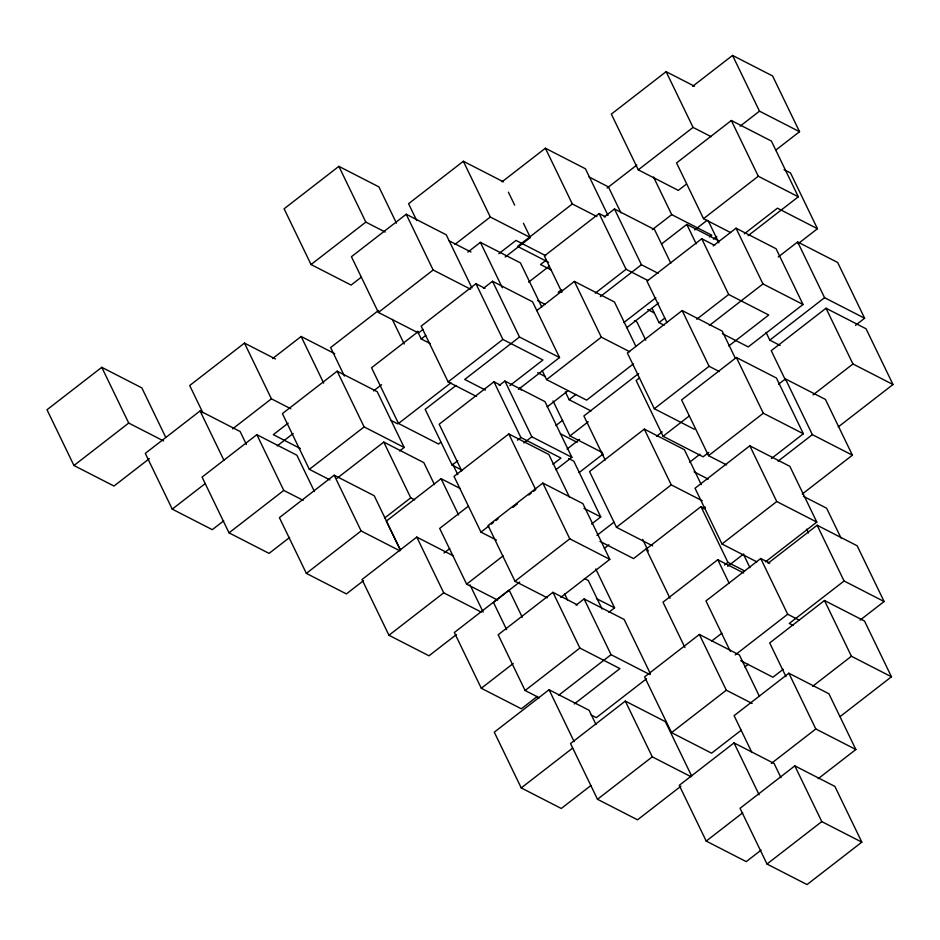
<?xml version="1.0" encoding="UTF-8"?>
<svg xmlns="http://www.w3.org/2000/svg" width="940" height="940" viewBox="0 0 940 940"><rect width="100%" height="100%" fill="white"/><g stroke="black" fill="none" stroke-linecap="round" stroke-linejoin="round"><path stroke-width="1.41" d="M396.469 223.191L378.914 186.895L338.87 166.357L284.103 208.797L311.046 264.539L351.09 285.079L361.36 277.124M165.628 437.123L141.823 387.856L101.779 367.317L47 409.758L73.943 465.5L113.987 486.039L149.366 458.626M311.046 264.539L365.825 222.099L385.2 232.039M503.394 181.808L463.349 161.269L408.571 203.71L416.726 220.559M73.943 465.5L128.721 423.059L163.595 440.954M471.951 287.957L446.253 234.812L406.209 214.261L351.431 256.702L378.385 312.444L418.429 332.983L422.988 329.447M275.467 358.986L244.471 343.088L189.692 385.529L202.852 412.742M246.374 444.444L240.111 431.484L200.067 410.945L145.289 453.386L172.243 509.128L212.287 529.667L223.697 520.819M272.612 358.575L301.141 336.473L334.734 353.698M502.019 181.831L545.388 148.226L585.432 168.765L607.992 215.436M694.531 86.245L666.107 71.663L611.341 114.104L638.284 169.846L678.327 190.385L686.318 184.193M454.925 244.412L490.292 217.011L530.336 237.55L505.238 256.996M378.562 310.423L330.633 347.553L344.428 376.071M378.385 312.444L433.152 270.003L470.611 289.226M232.615 428.887L271.413 398.83L290.789 408.771M467.85 252.096L480.399 242.367L520.443 262.906L541.745 306.981M692.604 86.362L732.554 55.425L772.598 75.964L799.541 131.706L775.57 150.271M399.594 450.988L404.165 447.452L377.222 391.71L337.178 371.171L282.399 413.612L309.342 469.354L330.011 479.952M314.43 491.514L296.887 455.219L256.843 434.68L202.065 477.109L229.019 532.851L269.063 553.39L289.602 537.48M498.846 253.671L515.966 240.417L545.67 255.645M172.243 509.128L205.331 483.489M288.145 423.164L273.317 434.656L300.436 448.568M596.877 216.564L572.331 203.968L517.552 246.409L548.561 262.307M484.993 288.345L475.946 283.704L421.167 326.145L448.122 381.887L476.533 396.457M418.335 331.491L371.547 367.74L398.49 423.47L438.534 444.021L440.813 442.247M607.111 188.071L636.78 165.088M277.218 445.889L293.198 433.516M483.407 288.345L492.537 281.272L532.581 301.811L559.535 357.553L518.445 389.383M638.284 169.846L693.062 127.405L711.145 136.688M417.466 331.174L421.226 338.952L425.785 335.416M605.583 216.858L599.121 213.545L544.354 255.986L561.897 292.281M373.556 390.923L381.546 384.73M546.246 260.11L540.535 264.539L550.875 269.839M604.209 216.952L614.478 208.997L654.522 229.536L670.819 263.247M748.123 235.682L798.33 196.789L771.388 141.047L731.343 120.508L676.565 162.937L703.519 218.679L730.639 232.591M528.621 282.164L549.16 266.255M740.097 126.195L759.496 111.167L799.541 131.706M309.342 469.354L364.121 426.913L404.165 447.452M229.019 532.851L283.786 490.422L303.162 500.35M558.207 292.269L561.627 289.614M536.728 310.599L574.387 281.424L614.431 301.963L635.734 346.038M448.122 381.887L502.888 339.446L542.932 359.985L509.844 385.623M398.49 423.47L450.988 382.803M400.534 550.182L374.214 495.733L334.17 475.194L279.403 517.635L306.346 573.377L346.39 593.915L363.51 580.65M652.313 229.666L671.712 214.637L711.756 235.176L709.477 236.939M455.982 385.482L425.174 409.358L452.116 465.1L462.457 470.399M336.99 478.331L383.779 442.082L423.822 462.621L434.48 484.652M559.535 357.553L519.491 337.014L464.713 379.454L485.381 390.053M595.255 293.163L626.075 269.287L648.024 280.555M661.713 243.859L686.811 224.413L719.112 240.969M600.343 296.57L641.433 264.739L658.223 273.352M703.519 218.679L758.286 176.25L798.33 196.789M500.409 385.106L493.947 381.793L439.18 424.234L461.74 470.893M694.66 229.959L707.209 220.23M499.187 385.471L504.897 381.053L544.942 401.591L571.884 457.334L555.904 469.718M714.659 245.352L701.745 238.737L646.967 281.166L667.024 322.655M713.366 239.148L716.797 236.504M713.202 245.881L736.032 228.197L776.076 248.736L803.019 304.478L748.24 346.919L722.402 333.665M542.168 370.536L546.563 379.607L601.33 337.166L629.753 351.748M623.89 322.538L655.838 297.78M744.327 233.813L777.415 208.175L817.459 228.714L798.06 243.742M306.346 573.377L361.125 530.936L399.876 550.817M626.698 327.719L658.646 302.962M452.116 465.1L457.827 460.671M384.484 518.152L410.733 497.824L414.599 499.81M460.436 488.624L441.06 478.683L386.293 521.124L400.076 549.641M569.511 497.26L548.831 454.49L508.787 433.951L454.02 476.38L480.963 532.122L496.461 540.077M547.162 406.914L567.701 391.005M652.09 308.332L658.987 322.585L664.698 318.166M735.362 358.316L722.202 331.091L682.158 310.553L627.38 352.994L654.322 408.736L694.366 429.274M565.363 391.933L569.123 399.712L575.962 394.412M517.47 440.19L520.901 437.535L560.945 458.074L552.955 464.266M523.85 442.987L531.84 436.795L571.884 457.334M633.384 363.897L586.607 400.146L546.563 379.607M555.869 425.55L562.707 420.251M696.74 319.224L728.688 294.478L768.732 315.018L728.794 345.955M452.951 555.646L416.772 537.093L362.006 579.522L388.948 635.264L428.993 655.803L456.382 634.582M778.238 256.984L797.637 241.956L837.681 262.495L864.624 318.237L855.494 325.311M638.648 373.532L583.881 415.974L605.184 460.048M468.202 506.319L439.673 528.421L466.628 584.163L497.624 600.061M639.564 377.868L636.145 380.524L663.088 436.266L703.132 456.805L708.842 452.375M709.336 325.498L762.975 283.939L803.019 304.478M553.026 400.922L569.946 435.925L588.205 421.778M567.043 449.073L579.592 439.356M444.044 552.99L449.755 548.572M560.757 597.37L609.825 559.359L582.882 503.617L542.838 483.078L488.06 525.519L515.003 581.261L547.303 597.817M480.963 532.122L488.953 525.942M491.232 524.168L493.512 522.405M495.803 520.631L498.082 518.868M512.911 507.365L517.482 503.828M528.891 494.992L531.171 493.23M533.45 491.456L535.741 489.693L508.787 433.951M654.322 408.736L709.101 366.295L719.429 371.594M579.111 472.585L603.081 454.02M771.411 458.52L803.359 433.763L776.417 378.021L736.373 357.482L681.594 399.923L708.537 455.665L726.62 464.936M701.275 484.664L684.355 449.661L644.311 429.122L589.533 471.563L616.476 527.305L652.642 545.858M388.948 635.264L443.727 592.835L481.186 612.046M766.041 332.361L769.801 340.139L824.58 297.698L864.624 318.237M656.473 436.348L662.171 431.93M466.628 584.163L503.147 555.869M838.221 426.96L893 384.519L866.057 328.777L826.013 308.238L771.235 350.679L785.652 380.488M663.088 436.266L689.337 415.927M515.003 581.261L569.781 538.82L609.825 559.359M591.624 524.003L600.754 516.929L573.811 461.188L568.641 458.532M519.702 582.036L493.453 602.375L506.613 629.6M778.567 384.202L785.417 378.902L825.449 399.441L852.404 455.183L802.196 494.088M689.666 462.186L699.936 454.231M596.923 535.401L614.043 522.135M708.537 455.665L763.315 413.224L803.359 433.763M616.476 527.305L671.254 484.864L702.25 500.762M604.361 548.349L608.92 544.812M577.466 604.902L552.932 592.317L498.153 634.759L525.096 690.5L539.302 697.786M813.018 394.918L852.956 363.98L893 384.519M765.454 561.861L816.801 522.076L789.859 466.334L749.815 445.795L695.036 488.236L721.991 543.978L756.865 561.861M647.249 547.985L633.548 558.595L599.967 541.358M704.859 508.611L700.982 506.625L646.203 549.066L670.02 598.322M576.114 605.125L584.104 598.933L624.148 619.472L650.468 673.921M703.026 508.834L705.306 507.06M522.288 617.298L509.128 590.073L454.349 632.514L481.292 688.256L513.252 663.499M778.12 461.164L812.36 434.644L852.404 455.183M608.861 612.281L614.572 607.863L595.772 568.97M525.096 690.5L579.874 648.059L619.918 668.599L574.269 703.966M721.991 543.978L776.757 501.537L816.801 522.076M537.316 696.423L521.336 708.795L481.292 688.256M595.995 724.54L589.11 710.288L549.066 689.749L494.287 732.178L521.23 787.92L561.274 808.471L590.943 785.476M743.611 572.977L717.772 559.723L662.994 602.164L684.931 647.531M724.505 565.022L727.924 562.367L744.715 570.98M558.56 695.353L611.059 654.675L649.81 674.556M727.689 566.338L743.669 553.966M769.778 563.142L760.742 558.501L705.964 600.942L730.404 651.491M768.05 563.272L817.13 525.249L857.174 545.788L884.117 601.529L860.147 620.095M759.461 696.481L739.416 655.004L699.372 634.465L644.593 676.894L671.536 732.636L711.58 753.175L741.249 730.192M646.532 678.75L596.324 717.655L591.154 715.011M691.675 776.087L665.356 721.638L625.311 701.099L570.533 743.54L597.488 799.282L637.532 819.821L680.889 786.228M521.23 787.92L572.589 748.134M711.627 641.104L721.897 633.149M735.198 654.91L787.685 614.243L799.317 620.212M884.117 601.529L844.073 580.99L789.295 623.432L793.172 625.417M840.113 716.574L891.461 676.788L864.518 621.046L824.474 600.507L769.695 642.948L785.993 676.647M744.821 666.954L748.24 664.298M671.536 732.636L726.315 690.207L752.153 703.449M597.488 799.282L652.266 756.841L691.018 776.722M783.22 669.268L772.95 677.223L740.661 660.655M818.2 778.684L855.858 749.509L828.916 693.767L788.871 673.228L734.093 715.657L751.636 751.965M780.976 777.709L774.078 763.445L734.034 742.905L679.256 785.346L706.21 841.089L746.254 861.627L761.083 850.124M812.618 686.306L851.417 656.249L891.461 676.788M771.305 763.445L815.814 728.97L855.858 749.509M794.829 765.865L740.062 808.294L767.005 864.036L807.049 884.575L861.827 842.146L834.873 786.404L794.829 765.865L821.783 821.607L861.827 842.146M706.21 841.089L742.729 812.795M767.005 864.036L821.783 821.607M784.054 169.658L790.516 172.972L817.459 228.714M589.039 176.955L608.415 186.895L620.941 212.816M769.801 340.139L780.141 345.438M647.684 309.542L654.134 312.856M658.987 322.585L664.157 325.24M634.406 320.752L636.991 322.079L645.768 340.221M449.05 240.769L471.011 252.038M537.504 300.483L545.259 304.454M803.359 496.285L826.613 508.211L841.03 538.021M537.692 372.675L545.435 376.646M569.123 399.712L591.072 410.98M694.025 471.821L708.231 479.106M421.226 338.952L430.262 343.594M569.946 435.925L602.235 452.493M560.346 433.728L577.137 442.341M583.963 508.317L600.754 516.929M391.169 420.521L397.632 423.834M584.398 578.488L588.276 580.473L602.058 608.991M596.489 598.592L614.572 607.863M732.554 55.425L759.496 111.167M797.637 241.956L824.58 297.698M826.013 308.238L852.956 363.98M731.343 120.508L758.286 176.25M666.107 71.663L693.062 127.405M736.032 228.197L762.975 283.939M785.417 378.902L812.36 434.644M708.231 220.794L718.877 242.837M701.745 238.737L728.688 294.478M686.811 224.413L696.211 243.859M653.547 177.049L671.712 214.637M736.373 357.482L763.315 413.224M817.13 525.249L844.073 580.99M806.626 529.149L808.506 533.039M749.815 445.795L776.757 501.537M824.474 600.507L851.417 656.249M682.158 310.553L709.101 366.295M614.478 208.997L641.433 264.739M599.121 213.545L626.075 269.287M760.742 558.501L787.685 614.243M743.705 554.741L749.967 567.701M545.388 148.226L572.331 203.968M788.871 673.228L815.814 728.97M700.982 506.625L727.924 562.367M717.772 559.723L729.052 583.059M574.387 281.424L601.33 337.166M644.311 429.122L671.254 484.864M508.411 192.183L514.673 205.143M523.451 223.285L530.336 237.55M699.372 634.465L726.315 690.207M463.349 161.269L490.292 217.011M601.036 451.247L602.916 455.136M642.655 539.407L648.295 551.075M734.034 742.905L759.109 794.758M480.399 242.367L502.336 287.746M492.537 281.272L519.491 337.014M475.946 283.704L502.888 339.446M519.996 387.456L521.242 390.053M504.897 381.053L531.84 436.795M493.947 381.793L520.901 437.535M542.838 483.078L569.781 538.82M406.209 214.261L433.152 270.003M584.104 598.933L611.059 654.675M625.311 701.099L652.266 756.841M564.517 593.645L567.654 600.12M552.932 592.317L579.874 648.059M338.87 166.357L365.825 222.099M392.309 319.377L404.212 344.005M452.774 464.243L457.792 474.618M549.066 689.749L574.129 741.601M441.06 478.683L458.614 514.979M469.977 584.845L483.137 612.069M383.779 442.082L410.733 497.824M337.178 371.171L364.121 426.913M416.772 537.093L443.727 592.835M301.141 336.473L323.701 383.144M334.17 475.194L361.125 530.936M244.471 343.088L271.413 398.83M256.843 434.68L283.786 490.422M200.067 410.945L223.885 460.201M101.779 367.317L128.721 423.059"/></g></svg>
